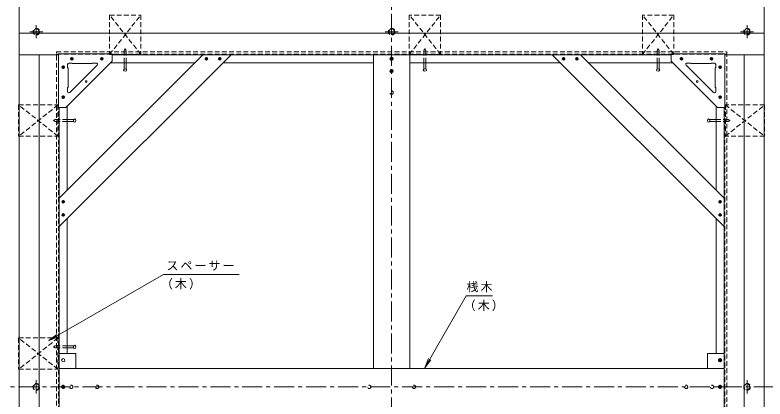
# Model space of a CAD drawing. Units: millimetres at full size, sheet at 1:6; details may follow other scales. Extents: x -2183 to 2239, y -1648 to 1656.
# Drawn here: x 109 to 1235, y -97 to 480 of the extents above; entities that cross this region are included whole.
import ezdxf

# ---------------------------------------------------------------- set-up
doc = ezdxf.new("R2010")
doc.units = ezdxf.units.MM
doc.header["$LTSCALE"] = 6
doc.linetypes.add('CHAIN1', pattern=[8, 5, -1, 1, -1])
doc.linetypes.add('DASHED1', pattern=[1.8, 1.2, -0.6])
for name, color, linetype, lineweight in [('1-1_1-1ﾚｲﾔ', 2, 'Continuous', 9), ('1-3_1-3ﾚｲﾔ', 4, 'Continuous', 9), ('1-5_1-5ﾚｲﾔ', 7, 'Continuous', 9), ('1-6_1-6ﾚｲﾔ', 6, 'Continuous', 9), ('1-7', 5, 'Continuous', 5), ('1-8', 3, 'Continuous', 9), ('1-A', 3, 'Continuous', 9), ('1-B', 4, 'Continuous', 9), ('1-C', 4, 'Continuous', 9), ('1-D', 5, 'Continuous', 5)]:
    doc.layers.add(name, color=color, linetype=linetype, lineweight=lineweight)
doc.styles.add('ＭＳ ゴシック', font='')
doc.styles.get('ＭＳ ゴシック').set_extended_font_data('MS Gothic')

msp = doc.modelspace()

# ---------------------------------------------------------------- linework, layer by layer
at = {"layer": '1-1_1-1ﾚｲﾔ', "color": 6, "linetype": 'CHAIN1'}
for p, q in [((674.693, 577.489), (674.693, -734.91)), ((18.493, -78.71), (1330.894, -78.71))]:
    msp.add_line(p, q, dxfattribs=at)
at = {"layer": '1-3_1-3ﾚｲﾔ', "color": 2}
for p, q in [((115.693, -674.71), (115.693, 517.29)), ((1233.693, -674.71), (1233.693, 517.29))]:
    msp.add_line(p, q, dxfattribs=at)
at = {"layer": '1-3_1-3ﾚｲﾔ', "color": 2, "linetype": 'DASHED1'}
for p, q in [((171.493, -581.91), (171.493, 424.49)), ((171.493, 424.49), (1177.893, 424.49)), ((171.493, 421.29), (1177.893, 421.29)), ((174.693, -578.71), (174.693, 421.29)), ((1174.693, -578.71), (1174.693, 421.29)), ((1177.893, 424.49), (1177.893, -581.91))]:
    msp.add_line(p, q, dxfattribs=at)
at = {"layer": '1-5_1-5ﾚｲﾔ'}
for p, q in [((332.174, 90.219), (160.006, -9.182)), ((445.917, 90.219), (332.174, 90.219)), ((724.392, -50.072), (786.746, 57.928)), ((786.746, 57.928), (826.036, 57.928)), ((160.006, -9.182), (171.907, -0.05)), ((160.006, -9.182), (173.865, -3.442)), ((724.392, -50.072), (730.133, -36.214)), ((724.392, -50.072), (733.524, -38.172))]:
    msp.add_line(p, q, dxfattribs=at)
at = {"layer": '1-6_1-6ﾚｲﾔ'}
for p, q in [((115.693, 452.623), (115.693, 484.957)), ((115.693, 420.29), (115.693, 452.623)), ((1233.693, 452.623), (115.693, 452.623)), ((115.653, 420.29), (174.393, 420.29)), ((115.653, -577.71), (115.653, 420.29)), ((145.693, -577.71), (145.693, 420.29)), ((1094.194, 420.29), (255.193, 420.29)), ((1233.734, 420.29), (1174.993, 420.29)), ((1203.694, -577.71), (1203.694, 420.29)), ((1233.734, -577.71), (1233.734, 420.29)), ((175.692, -498.21), (175.692, 340.789)), ((1173.694, -498.21), (1173.694, 340.789))]:
    msp.add_line(p, q, dxfattribs=at)
msp.add_lwpolyline([(1233.693, 517.29), (1233.693, 484.957), (1233.693, 452.623), (1233.693, 420.29)], dxfattribs=at)
at = {"layer": '1-7', "linetype": 'CHAIN1'}
for p, q in [((141.193, 444.889), (141.193, 464.691)), ((1208.193, 444.889), (1208.193, 464.691)), ((131.292, 454.79), (151.094, 454.79)), ((684.594, 454.79), (664.792, 454.79)), ((1218.094, 454.79), (1198.292, 454.79)), ((141.193, -68.809), (141.193, -88.611)), ((1208.193, -68.809), (1208.193, -88.611))]:
    msp.add_line(p, q, dxfattribs=at)
at = {"layer": '1-7', "linetype": 'DASHED1'}
for centre, radius in [((141.193, 454.79), 5), ((141.193, 454.79), 4.188), ((674.693, 454.79), 5), ((674.693, 454.79), 4.188), ((1208.193, 454.79), 5), ((1208.193, 454.79), 4.188), ((141.193, -78.71), 5), ((141.193, -78.71), 4.188), ((1208.193, -78.71), 5), ((1208.193, -78.71), 4.188)]:
    msp.add_circle(centre, radius, dxfattribs=at)
at = {"layer": '1-8', "linetype": 'DASHED1'}
for p, q in [((273.173, 426.646), (274.693, 429.001)), ((723.173, 426.646), (724.693, 429.001)), ((726.213, 426.646), (724.693, 429.001)), ((1073.173, 426.646), (1074.693, 429.001)), ((1076.213, 426.646), (1074.693, 429.001)), ((273.173, 408.29), (273.173, 426.646)), ((723.173, 408.29), (723.173, 426.646)), ((726.213, 408.29), (726.213, 426.646)), ((1073.173, 408.29), (1073.173, 426.646)), ((1076.213, 408.29), (1076.213, 426.646)), ((169.337, 322.81), (166.982, 321.29)), ((187.693, 322.81), (169.337, 322.81)), ((1161.694, 322.81), (1180.05, 322.81)), ((1161.694, 319.77), (1180.05, 319.77)), ((1180.05, 322.81), (1182.404, 321.29)), ((1180.05, 319.77), (1182.404, 321.29)), ((169.337, -17.19), (166.982, -18.71)), ((187.693, -17.19), (169.337, -17.19))]:
    msp.add_line(p, q, dxfattribs=at)
at = {"layer": '1-8'}
for p, q in [((672.283, 414.955), (674.028, 416.699)), ((677.191, 414.192), (674.596, 416.788)), ((273.173, 398.628), (273.173, 408.29)), ((276.213, 398.628), (276.213, 408.29)), ((674.494, 411.798), (672.201, 414.091)), ((672.376, 413.351), (675.632, 416.607)), ((675.893, 412.096), (672.5, 415.489)), ((673.092, 412.369), (676.613, 415.891)), ((676.777, 412.909), (673.312, 416.374)), ((674.249, 411.829), (677.153, 414.734)), ((723.173, 398.628), (723.173, 408.29)), ((726.213, 398.628), (726.213, 408.29)), ((1073.173, 398.628), (1073.173, 408.29)), ((1076.213, 398.628), (1076.213, 408.29)), ((674.494, 393.298), (672.201, 395.591)), ((672.283, 396.455), (674.028, 398.2)), ((672.376, 394.851), (675.632, 398.107)), ((675.893, 393.596), (672.5, 396.989)), ((673.092, 393.87), (676.613, 397.391)), ((676.777, 394.409), (673.312, 397.874)), ((674.249, 393.329), (677.153, 396.234)), ((677.191, 395.692), (674.596, 398.288)), ((197.355, 322.81), (187.693, 322.81)), ((197.355, 319.77), (187.693, 319.77)), ((1152.031, 322.81), (1161.694, 322.81)), ((1152.031, 319.77), (1161.694, 319.77)), ((197.355, -17.19), (187.693, -17.19)), ((197.355, -20.23), (187.693, -20.23)), ((1167.494, -41.202), (1165.201, -38.908)), ((1165.284, -38.044), (1167.028, -36.3)), ((1165.376, -39.649), (1168.632, -36.393)), ((1168.893, -40.904), (1165.5, -37.51)), ((1166.093, -40.63), (1169.614, -37.109)), ((1169.778, -40.091), (1166.313, -36.626)), ((1167.249, -41.17), (1170.154, -38.266)), ((1170.191, -38.808), (1167.596, -36.212)), ((179.283, -78.044), (181.028, -76.3)), ((179.376, -79.649), (182.632, -76.393)), ((182.892, -80.904), (179.5, -77.51)), ((180.092, -80.63), (183.613, -77.109)), ((183.777, -80.091), (180.312, -76.626)), ((181.249, -81.17), (184.153, -78.266)), ((184.191, -78.808), (181.595, -76.212)), ((1165.284, -78.044), (1167.028, -76.3)), ((1165.376, -79.649), (1168.632, -76.393)), ((1168.893, -80.904), (1165.5, -77.51)), ((1166.093, -80.63), (1169.614, -77.109)), ((1169.778, -80.091), (1166.313, -76.626)), ((1167.249, -81.17), (1170.154, -78.266)), ((1170.191, -78.808), (1167.596, -76.212)), ((181.494, -81.202), (179.201, -78.908)), ((1167.494, -81.202), (1165.201, -78.908))]:
    msp.add_line(p, q, dxfattribs=at)
at = {"layer": '1-8', "linetype": 'DASHED1'}
for points in [[(276.213, 408.29), (276.213, 426.646), (274.693, 429.001)], [(187.693, 319.77), (169.337, 319.77), (166.982, 321.29)], [(187.693, -20.23), (169.337, -20.23), (166.982, -18.71)]]:
    msp.add_lwpolyline(points, dxfattribs=at)
at = {"layer": '1-8'}
for centre in [(674.693, 414.29), (674.693, 395.79), (181.693, -38.71), (1167.693, -38.71), (181.693, -78.71), (1167.693, -78.71)]:
    msp.add_circle(centre, 2.5, dxfattribs=at)
for centre, major_axis in [((274.693, 397.202), (2.525, 0)), ((724.693, 397.202), (-2.525, 0)), ((1074.693, 397.202), (-2.525, 0)), ((198.781, 321.29), (0, -2.525)), ((1150.605, 321.29), (0, -2.525)), ((198.781, -18.71), (0, -2.525))]:
    msp.add_ellipse(centre, major_axis=major_axis, ratio=0.707058, dxfattribs=at)
at = {"layer": '1-A', "linetype": 'DASHED1'}
for p, q in [((251.193, 479.789), (298.193, 479.789)), ((298.193, 420.79), (251.193, 479.789)), ((251.193, 479.789), (251.193, 420.79)), ((701.193, 479.789), (701.193, 420.79)), ((748.193, 420.79), (701.193, 479.789)), ((748.193, 479.789), (701.193, 479.789)), ((701.193, 420.79), (748.193, 479.789)), ((748.193, 479.789), (748.193, 420.79)), ((1051.193, 479.789), (1051.193, 420.79)), ((1051.193, 420.79), (1098.193, 479.789)), ((1098.193, 479.789), (1051.193, 479.789)), ((251.193, 420.79), (298.193, 420.79)), ((748.193, 420.79), (701.193, 420.79)), ((1098.193, 420.79), (1051.193, 420.79)), ((114.693, 344.79), (114.693, 297.79)), ((173.692, 344.79), (114.693, 297.79)), ((114.693, 344.79), (173.692, 344.79)), ((1234.693, 344.79), (1175.694, 344.79)), ((1175.694, 344.79), (1234.693, 297.79)), ((1175.694, 297.79), (1234.693, 344.79)), ((1175.694, 344.79), (1175.694, 297.79)), ((1234.693, 344.79), (1234.693, 297.79)), ((114.693, 297.79), (173.692, 297.79)), ((1234.693, 297.79), (1175.694, 297.79)), ((114.693, -5.21), (114.693, -52.21)), ((173.692, -5.21), (114.693, -52.21)), ((114.693, -5.21), (173.692, -5.21)), ((114.693, -52.21), (173.692, -52.21))]:
    msp.add_line(p, q, dxfattribs=at)
at = {"layer": '1-A'}
for p, q in [((174.393, 421.589), (174.393, 340.789)), ((1094.194, 421.589), (1094.194, 410.589)), ((1174.993, 421.589), (1094.194, 421.589)), ((1174.993, 421.589), (1174.993, 340.789)), ((188.193, 405.79), (188.193, 400.79)), ((190.192, 407.789), (195.193, 407.789)), ((195.193, 406.989), (195.193, 407.789)), ((195.193, 406.989), (225.193, 406.989)), ((225.193, 406.989), (225.193, 407.789)), ((231.18, 407.789), (225.193, 407.789)), ((1163.994, 340.789), (1094.194, 410.589)), ((1118.207, 407.789), (1124.193, 407.789)), ((1124.193, 406.989), (1124.193, 407.789)), ((1154.194, 406.989), (1124.193, 406.989)), ((1159.194, 407.789), (1154.194, 407.789)), ((1154.194, 406.989), (1154.194, 407.789)), ((1161.194, 405.79), (1161.194, 400.79)), ((188.992, 400.79), (188.193, 400.79)), ((188.992, 400.79), (188.992, 370.789)), ((232.594, 404.375), (191.607, 363.388)), ((1116.793, 404.375), (1157.779, 363.388)), ((1160.394, 400.79), (1160.394, 370.789)), ((1160.394, 400.79), (1161.194, 400.79)), ((188.992, 370.789), (188.193, 370.789)), ((188.193, 364.803), (188.193, 370.789)), ((1160.394, 370.789), (1161.194, 370.789)), ((1161.194, 364.803), (1161.194, 370.789)), ((1174.993, 340.789), (1163.994, 340.789))]:
    msp.add_line(p, q, dxfattribs=at)
at = {"layer": '1-A', "linetype": 'DASHED1'}
for points in [[(251.193, 420.79), (298.193, 479.789), (298.193, 420.79)], [(1098.193, 479.789), (1098.193, 420.79), (1051.193, 479.789)], [(173.692, 344.79), (173.692, 297.79), (114.693, 344.79)], [(173.692, -5.21), (173.692, -52.21), (114.693, -5.21)]]:
    msp.add_lwpolyline(points, dxfattribs=at)
at = {"layer": '1-A'}
for points in [[(174.393, 421.589), (255.193, 421.589), (255.193, 410.589)], [(174.393, 340.789), (185.393, 340.789), (255.193, 410.589)]]:
    msp.add_lwpolyline(points, dxfattribs=at)
for centre in [(215.997, 379.986), (1133.39, 379.986)]:
    msp.add_circle(centre, 1.25, dxfattribs=at)
for centre, start, end in [((190.192, 405.79), 90, 180), ((231.18, 405.79), 315.00075, 90), ((1118.207, 405.79), 90, 224.99925), ((1159.194, 405.79), 0, 90), ((190.192, 364.803), 180, 314.99925), ((1159.194, 364.803), 225.00075, 0)]:
    msp.add_arc(centre, 2, start, end, dxfattribs=at)
at = {"layer": '1-B', "color": 6}
for p, q in [((391.36, 420.29), (175.692, 204.623)), ((433.786, 420.29), (175.692, 162.196)), ((433.786, 420.29), (391.36, 420.29)), ((915.6, 420.29), (958.027, 420.29)), ((915.6, 420.29), (1173.694, 162.196)), ((958.027, 420.29), (1173.694, 204.623)), ((175.692, 204.623), (175.692, 162.197)), ((1173.694, 204.623), (1173.694, 162.197))]:
    msp.add_line(p, q, dxfattribs=at)
at = {"layer": '1-B'}
for p, q in [((1094.194, 420.289), (255.193, 420.289)), ((252.893, 408.289), (379.359, 408.289)), ((647.193, 408.29), (421.786, 408.29)), ((927.6, 408.29), (702.193, 408.29)), ((1096.493, 408.289), (970.027, 408.289)), ((175.693, 340.789), (175.693, -498.21)), ((187.693, 343.089), (187.693, 216.623)), ((1161.694, 343.089), (1161.694, 216.623)), ((1173.694, -498.21), (1173.694, 340.789)), ((187.693, 174.197), (187.693, -28.71)), ((1161.694, -28.71), (1161.694, 174.197))]:
    msp.add_line(p, q, dxfattribs=at)
at = {"layer": '1-B', "color": 3}
msp.add_line((647.193, 420.29), (647.193, -51.21), dxfattribs=at)
at = {"layer": '1-B', "color": 5, "lineweight": 5}
for p, q in [((175.693, -51.21), (175.693, -106.21)), ((175.693, -51.21), (1173.694, -51.21)), ((1173.694, -51.21), (1173.694, -106.21))]:
    msp.add_line(p, q, dxfattribs=at)
at = {"layer": '1-B', "color": 3}
msp.add_lwpolyline([(647.193, 420.29), (702.193, 420.29), (702.193, -51.21)], dxfattribs=at)
at = {"layer": '1-B', "linetype": 'DASHED1'}
for centre in [(674.693, 363.289), (193.693, -78.71), (232.693, -78.71), (641.193, -78.734), (708.194, -78.734), (1116.694, -78.71), (1155.693, -78.71)]:
    msp.add_circle(centre, 2.5, dxfattribs=at)
at = {"layer": '1-C'}
for p, q in [((192.469, 413.743), (194.939, 416.214)), ((195.22, 412.469), (192.572, 415.117)), ((193.484, 412.508), (192.611, 413.381)), ((193.147, 412.725), (195.958, 415.535)), ((196.114, 413.272), (193.375, 416.011)), ((194.409, 412.29), (196.393, 414.273)), ((196.341, 414.742), (194.845, 416.238)), ((237.469, 413.743), (239.939, 416.214)), ((240.22, 412.469), (237.572, 415.117)), ((238.484, 412.508), (237.611, 413.381)), ((238.147, 412.725), (240.957, 415.535)), ((241.114, 413.272), (238.375, 416.011)), ((239.409, 412.29), (241.393, 414.273)), ((241.341, 414.742), (239.845, 416.238)), ((394.473, 414.306), (396.456, 416.29)), ((394.652, 415.117), (397.3, 412.469)), ((394.691, 413.381), (395.564, 412.508)), ((394.908, 413.044), (397.718, 415.855)), ((395.455, 416.011), (398.194, 413.272)), ((395.926, 412.366), (398.396, 414.836)), ((396.925, 416.238), (398.421, 414.742)), ((414.473, 414.306), (416.456, 416.29)), ((414.652, 415.117), (417.3, 412.469)), ((414.691, 413.381), (415.564, 412.508)), ((414.908, 413.044), (417.718, 415.855)), ((415.455, 416.011), (418.194, 413.272)), ((415.926, 412.366), (418.396, 414.836)), ((416.925, 416.238), (418.421, 414.742)), ((932.462, 416.238), (930.966, 414.742)), ((933.46, 412.366), (930.99, 414.836)), ((933.932, 416.011), (931.192, 413.272)), ((934.479, 413.044), (931.668, 415.855)), ((934.735, 415.117), (932.087, 412.469)), ((934.914, 414.306), (932.93, 416.29)), ((934.696, 413.381), (933.823, 412.508)), ((952.462, 416.238), (950.966, 414.742)), ((953.46, 412.366), (950.99, 414.836)), ((953.932, 416.011), (951.192, 413.272)), ((954.479, 413.044), (951.668, 415.855)), ((954.735, 415.117), (952.087, 412.469)), ((954.914, 414.306), (952.93, 416.29)), ((954.696, 413.381), (953.823, 412.508)), ((1109.977, 412.29), (1107.994, 414.273)), ((1108.046, 414.742), (1109.541, 416.238)), ((1108.272, 413.272), (1111.012, 416.011)), ((1111.239, 412.725), (1108.429, 415.535)), ((1109.166, 412.469), (1111.815, 415.117)), ((1111.918, 413.743), (1109.447, 416.214)), ((1110.903, 412.508), (1111.776, 413.381)), ((1154.977, 412.29), (1152.994, 414.273)), ((1153.046, 414.742), (1154.541, 416.238)), ((1153.272, 413.272), (1156.011, 416.011)), ((1156.239, 412.725), (1153.429, 415.535)), ((1154.166, 412.469), (1156.815, 415.117)), ((1156.917, 413.743), (1154.447, 416.214)), ((1155.902, 412.508), (1156.776, 413.381)), ((179.769, 401.043), (182.239, 403.513)), ((182.52, 399.769), (179.872, 402.417)), ((180.784, 399.808), (179.911, 400.681)), ((180.447, 400.025), (183.257, 402.835)), ((183.414, 400.572), (180.675, 403.311)), ((181.709, 399.59), (183.692, 401.573)), ((183.641, 402.042), (182.145, 403.538)), ((1167.677, 399.59), (1165.694, 401.573)), ((1165.745, 402.042), (1167.241, 403.538)), ((1165.972, 400.572), (1168.712, 403.311)), ((1168.939, 400.025), (1166.129, 402.835)), ((1166.866, 399.769), (1169.515, 402.417)), ((1169.618, 401.043), (1167.148, 403.513)), ((1168.603, 399.808), (1169.475, 400.681)), ((179.769, 356.043), (182.239, 358.514)), ((182.52, 354.769), (179.872, 357.417)), ((180.784, 354.808), (179.911, 355.681)), ((180.447, 355.025), (183.257, 357.835)), ((183.414, 355.572), (180.675, 358.311)), ((181.709, 354.589), (183.692, 356.573)), ((183.641, 357.042), (182.145, 358.538)), ((1167.677, 354.589), (1165.694, 356.573)), ((1165.745, 357.042), (1167.241, 358.538)), ((1165.972, 355.572), (1168.712, 358.311)), ((1168.939, 355.025), (1166.129, 357.835)), ((1166.866, 354.769), (1169.515, 357.417)), ((1169.618, 356.043), (1167.148, 358.514)), ((1168.603, 354.808), (1169.475, 355.681)), ((179.692, 199.493), (181.676, 197.51)), ((179.871, 198.682), (182.519, 201.331)), ((179.91, 200.418), (180.783, 201.292)), ((180.127, 200.755), (182.937, 197.945)), ((180.674, 197.789), (183.413, 200.528)), ((181.146, 201.434), (183.616, 198.964)), ((182.144, 197.562), (183.64, 199.058)), ((1167.242, 197.562), (1165.746, 199.058)), ((1168.241, 201.434), (1165.77, 198.964)), ((1168.712, 197.789), (1165.973, 200.528)), ((1169.259, 200.755), (1166.449, 197.945)), ((1169.515, 198.682), (1166.867, 201.331)), ((1169.694, 199.493), (1167.711, 197.51)), ((1169.476, 200.418), (1168.603, 201.292)), ((179.871, 178.682), (182.519, 181.331)), ((179.91, 180.418), (180.783, 181.292)), ((180.127, 180.755), (182.937, 177.945)), ((180.674, 177.789), (183.413, 180.528)), ((181.146, 181.434), (183.616, 178.964)), ((1168.241, 181.434), (1165.77, 178.964)), ((1168.712, 177.789), (1165.973, 180.528)), ((1169.259, 180.755), (1166.449, 177.945)), ((1169.515, 178.682), (1166.867, 181.331)), ((1169.476, 180.418), (1168.603, 181.292)), ((179.692, 179.493), (181.675, 177.51)), ((182.144, 177.562), (183.64, 179.058)), ((1167.242, 177.562), (1165.746, 179.058)), ((1169.694, 179.493), (1167.711, 177.51))]:
    msp.add_line(p, q, dxfattribs=at)
for centre in [(194.393, 414.29), (239.393, 414.29), (396.473, 414.29), (416.473, 414.29), (932.914, 414.29), (952.914, 414.29), (1109.994, 414.29), (1154.994, 414.29), (181.693, 401.59), (1167.694, 401.59), (181.693, 356.59), (1167.694, 356.59), (181.692, 199.51), (1167.694, 199.51), (181.692, 179.51), (1167.694, 179.51)]:
    msp.add_circle(centre, 2, dxfattribs=at)
at = {"layer": '1-D', "color": 7, "lineweight": 9}
for p, q in [((187.693, -28.71), (175.693, -28.71)), ((200.693, -28.71), (187.693, -28.71)), ((200.693, -51.21), (200.693, -28.71)), ((1148.694, -51.21), (1148.694, -28.71)), ((1148.694, -28.71), (1161.694, -28.71)), ((1161.694, -28.71), (1173.694, -28.71))]:
    msp.add_line(p, q, dxfattribs=at)

# ---------------------------------------------------------------- texts
at = {"layer": '1-5_1-5ﾚｲﾔ', "char_height": 13.2, "attachment_point": 7, "style": 'ＭＳ ゴシック'}
for s, insert in [('\\T1.17;スペーサー', (336.531, 95.841)), ('\\T1.17;（木）', (328.25, 67.424)), ('\\T1.17;桟木', (787.036, 63.55)), ('\\T1.17;（木）', (782.823, 35.133))]:
    msp.add_mtext(s, dxfattribs=dict(at, insert=insert))

doc.saveas('drawing.dxf')
